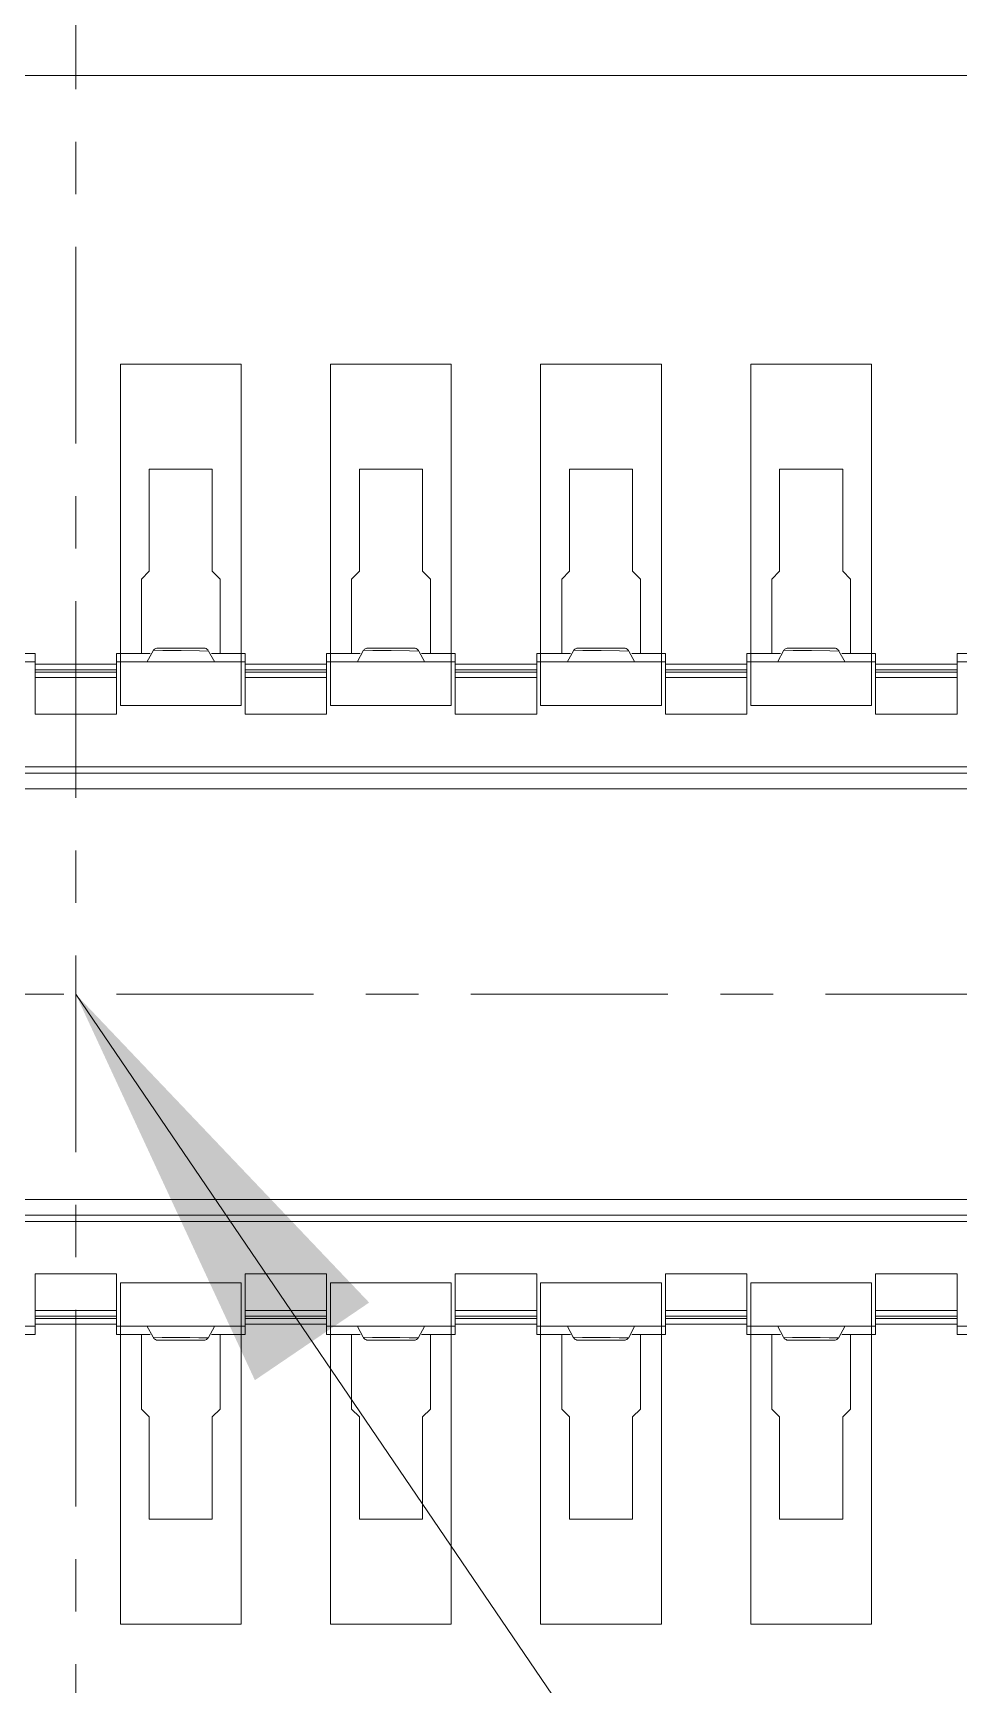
# Model space of a CAD drawing. Header units: millimetres. Extents: x 1292 to 2149, y -137 to 277.
# Drawn here: x 1352.914 to 1354.676, y 196.816 to 199.962 of the extents above; entities that cross this region are included whole.
import ezdxf

# ---------------------------------------------------------------- set-up
doc = ezdxf.new("R2010")
doc.units = ezdxf.units.MM
doc.header["$LTSCALE"] = 0.5
doc.linetypes.add('CENTER', pattern=[50.8, 31.75, -6.35, 6.35, -6.35])
doc.linetypes.add('CENTER2', pattern=[1.125, 0.75, -0.125, 0.125, -0.125])
doc.layers.add('DIM', color=3, linetype='Continuous', lineweight=5)
doc.layers.add('FPC', color=50, linetype='Continuous', lineweight=5)
doc.styles.add('RD', font='ROMAND.shx', dxfattribs={"width": 0.8})
doc.dimstyles.new('DIM', dxfattribs={"dimtxt": 0.8, "dimasz": 0.8, "dimexe": 0, "dimexo": 0.5, "dimgap": 0.11, "dimtad": 0, "dimzin": 1, "dimdsep": 46, "dimtxsty": 'RD', "dimcen": 0, "dimclrd": 256, "dimclre": 256, "dimclrt": 256, "dimadec": 0, "dimazin": 0, "dimtm": 1e-09, "dimtfac": 1, "dimtofl": 0, "dimtmove": 0, "dimatfit": 3, "dimfxl": 1, "dimlwe": -1, "dimarcsym": 0})

# ---------------------------------------------------------------- blocks, each defined once
blk = doc.blocks.new('OK-14GM024-04-A')
at = {"layer": 'FPC', "color": 1, "linetype": 'CENTER2', "lineweight": 5}
for p, q in [((1196.7742, 173.0211), (1196.7742, 159.9665)), ((1193.3254, 166.4938), (1200.2229, 166.4938))]:
    blk.add_line(p, q, dxfattribs=at)
at = {"layer": 'FPC', "color": 7, "linetype": 'Continuous', "lineweight": 5}
for p, q in [((1196.3412, 163.8438), (1196.3412, 169.1438)), ((1196.3532, 169.1438), (1196.3532, 163.8438)), ((1197.1952, 163.8438), (1197.1952, 169.1437)), ((1197.2072, 169.1437), (1197.2072, 163.8438)), ((1196.3832, 163.8738), (1196.3832, 169.1138)), ((1197.1652, 169.1138), (1197.1652, 163.8738)), ((1196.1413, 168.4163), (1196.1413, 168.1713)), ((1197.407, 168.1713), (1197.407, 168.4163)), ((1196.1255, 168.2354), (1196.1255, 168.1713)), ((1197.4229, 168.1713), (1197.4229, 168.2354)), ((1196.2412, 168.1713), (1196.1255, 168.1713)), ((1196.1454, 168.1713), (1196.1454, 168.0163)), ((1196.1564, 168.0163), (1196.1564, 168.1713)), ((1196.1606, 168.0163), (1196.1606, 168.1713)), ((1196.1713, 168.1713), (1196.1713, 168.0163)), ((1196.2412, 168.1713), (1196.2412, 168.0163)), ((1197.3072, 168.0163), (1197.3072, 168.1713)), ((1197.4229, 168.1713), (1197.3072, 168.1713)), ((1197.3771, 168.0163), (1197.3771, 168.1713)), ((1197.3878, 168.1713), (1197.3878, 168.0163)), ((1197.3919, 168.1713), (1197.3919, 168.0163)), ((1197.403, 168.0163), (1197.403, 168.1713)), ((1196.1255, 168.0163), (1196.1255, 167.9521)), ((1196.1255, 168.0163), (1196.2412, 168.0163)), ((1196.1413, 168.0163), (1196.1413, 167.7713)), ((1197.3072, 168.0163), (1197.4229, 168.0163)), ((1197.407, 167.7713), (1197.407, 168.0163)), ((1197.4229, 167.9521), (1197.4229, 168.0163)), ((1195.7742, 167.9537), (1195.7742, 167.8337)), ((1195.7742, 167.9537), (1195.9686, 167.9537)), ((1195.9836, 167.9688), (1195.9686, 167.9537)), ((1196.1255, 167.9688), (1195.9836, 167.9688)), ((1196.1206, 167.9466), (1196.142, 167.9582)), ((1196.1413, 167.9582), (1196.142, 167.9582)), ((1197.4063, 167.9582), (1197.407, 167.9582)), ((1197.4063, 167.9582), (1197.4294, 167.9458)), ((1197.5648, 167.9688), (1197.4229, 167.9688)), ((1197.5798, 167.9537), (1197.5648, 167.9688)), ((1197.5798, 167.9537), (1197.7742, 167.9537)), ((1197.7742, 167.8337), (1197.7742, 167.9537)), ((1196.1149, 167.938), (1196.1149, 167.8495)), ((1196.1198, 167.8942), (1196.1201, 167.9291)), ((1196.1201, 167.9291), (1196.1206, 167.9466)), ((1197.4288, 167.9282), (1197.4286, 167.9108)), ((1197.4293, 167.9457), (1197.4288, 167.9282)), ((1197.4335, 167.8495), (1197.4335, 167.938)), ((1196.1198, 167.8767), (1196.1198, 167.8942)), ((1197.4286, 167.8933), (1197.4283, 167.8584)), ((1197.4286, 167.9108), (1197.4286, 167.8933)), ((1196.1191, 167.8418), (1196.1196, 167.8593)), ((1196.1196, 167.8593), (1196.1198, 167.8767)), ((1197.4283, 167.8584), (1197.4278, 167.8409)), ((1195.9686, 167.8337), (1195.7742, 167.8337)), ((1195.9686, 167.8337), (1195.9836, 167.8188)), ((1196.142, 167.8293), (1196.119, 167.8417)), ((1196.1255, 167.8354), (1196.1255, 167.7713)), ((1196.142, 167.8293), (1196.1413, 167.8293)), ((1197.4278, 167.8409), (1197.4063, 167.8293)), ((1197.407, 167.8293), (1197.4063, 167.8293)), ((1197.4229, 167.7713), (1197.4229, 167.8354)), ((1197.5648, 167.8188), (1197.5798, 167.8337)), ((1197.7742, 167.8337), (1197.5798, 167.8337)), ((1195.9836, 167.8188), (1196.1255, 167.8188)), ((1197.4229, 167.8188), (1197.5648, 167.8188)), ((1196.2412, 167.7713), (1196.1255, 167.7713)), ((1196.1454, 167.7713), (1196.1454, 167.6163)), ((1196.1564, 167.6163), (1196.1564, 167.7713)), ((1196.1606, 167.6163), (1196.1606, 167.7713)), ((1196.1713, 167.7713), (1196.1713, 167.6163)), ((1196.2412, 167.7713), (1196.2412, 167.6163)), ((1197.3072, 167.6163), (1197.3072, 167.7713)), ((1197.4229, 167.7713), (1197.3072, 167.7713)), ((1197.3771, 167.6163), (1197.3771, 167.7713)), ((1197.3878, 167.7713), (1197.3878, 167.6163)), ((1197.3919, 167.7713), (1197.3919, 167.6163)), ((1197.403, 167.6163), (1197.403, 167.7713)), ((1196.1255, 167.6163), (1196.1255, 167.5521)), ((1196.1255, 167.6163), (1196.2412, 167.6163)), ((1196.1413, 167.6163), (1196.1413, 167.3713)), ((1197.3072, 167.6163), (1197.4229, 167.6163)), ((1197.407, 167.3713), (1197.407, 167.6163)), ((1197.4229, 167.5521), (1197.4229, 167.6163)), ((1195.7742, 167.5537), (1195.7742, 167.4337)), ((1195.7742, 167.5537), (1195.9686, 167.5537)), ((1195.9836, 167.5688), (1195.9686, 167.5537)), ((1196.1255, 167.5688), (1195.9836, 167.5688)), ((1196.1201, 167.5291), (1196.1206, 167.5466)), ((1196.1206, 167.5466), (1196.142, 167.5582)), ((1196.1413, 167.5582), (1196.142, 167.5582)), ((1197.4063, 167.5582), (1197.407, 167.5582)), ((1197.4063, 167.5582), (1197.4294, 167.5458)), ((1197.5648, 167.5688), (1197.4229, 167.5688)), ((1197.4293, 167.5457), (1197.4288, 167.5282)), ((1197.5798, 167.5537), (1197.5648, 167.5688)), ((1197.5798, 167.5537), (1197.7742, 167.5537)), ((1197.7742, 167.4337), (1197.7742, 167.5537)), ((1196.1149, 167.538), (1196.1149, 167.4495)), ((1196.1198, 167.4942), (1196.1201, 167.5291)), ((1197.4288, 167.5282), (1197.4286, 167.5108)), ((1197.4286, 167.5108), (1197.4286, 167.4933)), ((1197.4335, 167.4495), (1197.4335, 167.538)), ((1196.1198, 167.4767), (1196.1198, 167.4942)), ((1197.4286, 167.4933), (1197.4283, 167.4584)), ((1196.1191, 167.4418), (1196.1196, 167.4593)), ((1196.1196, 167.4593), (1196.1198, 167.4767)), ((1197.4283, 167.4584), (1197.4278, 167.4409)), ((1195.9686, 167.4337), (1195.7742, 167.4337)), ((1195.9686, 167.4337), (1195.9836, 167.4188)), ((1195.9836, 167.4188), (1196.1255, 167.4188)), ((1196.142, 167.4293), (1196.119, 167.4417)), ((1196.1255, 167.4354), (1196.1255, 167.3713)), ((1196.142, 167.4293), (1196.1413, 167.4293)), ((1197.4278, 167.4409), (1197.4063, 167.4293)), ((1197.407, 167.4293), (1197.4063, 167.4293)), ((1197.4229, 167.3713), (1197.4229, 167.4354)), ((1197.4229, 167.4188), (1197.5648, 167.4188)), ((1197.5648, 167.4188), (1197.5798, 167.4337)), ((1197.7742, 167.4337), (1197.5798, 167.4337)), ((1196.2412, 167.3713), (1196.1255, 167.3713)), ((1196.1454, 167.3713), (1196.1454, 167.2163)), ((1196.1564, 167.2163), (1196.1564, 167.3713)), ((1196.1606, 167.2163), (1196.1606, 167.3713)), ((1196.1713, 167.3713), (1196.1713, 167.2163)), ((1196.2412, 167.3713), (1196.2412, 167.2163)), ((1197.3072, 167.2163), (1197.3072, 167.3713)), ((1197.4229, 167.3713), (1197.3072, 167.3713)), ((1197.3771, 167.2163), (1197.3771, 167.3713)), ((1197.3878, 167.3713), (1197.3878, 167.2163)), ((1197.3919, 167.3713), (1197.3919, 167.2163)), ((1197.403, 167.2163), (1197.403, 167.3713)), ((1196.1255, 167.2163), (1196.1255, 167.1521)), ((1196.1255, 167.2163), (1196.2412, 167.2163)), ((1196.1413, 167.2163), (1196.1413, 166.9713)), ((1197.3072, 167.2163), (1197.4229, 167.2163)), ((1197.407, 166.9713), (1197.407, 167.2163)), ((1197.4229, 167.1521), (1197.4229, 167.2163)), ((1195.9836, 167.1688), (1195.9686, 167.1537)), ((1196.1255, 167.1688), (1195.9836, 167.1688)), ((1197.5648, 167.1688), (1197.4229, 167.1688)), ((1197.5798, 167.1537), (1197.5648, 167.1688)), ((1195.7742, 167.1537), (1195.7742, 167.0337)), ((1195.7742, 167.1537), (1195.9686, 167.1537)), ((1196.1149, 167.138), (1196.1149, 167.0495)), ((1196.1201, 167.1291), (1196.1206, 167.1466)), ((1196.1206, 167.1466), (1196.142, 167.1582)), ((1196.1413, 167.1582), (1196.142, 167.1582)), ((1197.4063, 167.1582), (1197.407, 167.1582)), ((1197.4063, 167.1582), (1197.4294, 167.1458)), ((1197.4293, 167.1457), (1197.4288, 167.1282)), ((1197.4335, 167.0495), (1197.4335, 167.138)), ((1197.5798, 167.1537), (1197.7742, 167.1537)), ((1197.7742, 167.0337), (1197.7742, 167.1537)), ((1196.1198, 167.0942), (1196.1201, 167.1291)), ((1197.4288, 167.1282), (1197.4286, 167.1108)), ((1197.4286, 167.1108), (1197.4286, 167.0933)), ((1196.1196, 167.0593), (1196.1198, 167.0767)), ((1196.1198, 167.0767), (1196.1198, 167.0942)), ((1197.4286, 167.0933), (1197.4283, 167.0584)), ((1196.142, 167.0293), (1196.119, 167.0417)), ((1196.1191, 167.0418), (1196.1196, 167.0593)), ((1197.4278, 167.0409), (1197.4063, 167.0293)), ((1197.4283, 167.0584), (1197.4278, 167.0409)), ((1195.9686, 167.0337), (1195.7742, 167.0337)), ((1195.9686, 167.0337), (1195.9836, 167.0188)), ((1195.9836, 167.0188), (1196.1255, 167.0188)), ((1196.1255, 167.0354), (1196.1255, 166.9713)), ((1196.142, 167.0293), (1196.1413, 167.0293)), ((1197.407, 167.0293), (1197.4063, 167.0293)), ((1197.4229, 166.9713), (1197.4229, 167.0354)), ((1197.4229, 167.0188), (1197.5648, 167.0188)), ((1197.5648, 167.0188), (1197.5798, 167.0337)), ((1197.7742, 167.0337), (1197.5798, 167.0337)), ((1196.2412, 166.9713), (1196.1255, 166.9713)), ((1196.1454, 166.9713), (1196.1454, 166.8163)), ((1196.1564, 166.8163), (1196.1564, 166.9713)), ((1196.1606, 166.8163), (1196.1606, 166.9713)), ((1196.1713, 166.9713), (1196.1713, 166.8163)), ((1196.2412, 166.9713), (1196.2412, 166.8163)), ((1197.3072, 166.8163), (1197.3072, 166.9713)), ((1197.4229, 166.9713), (1197.3072, 166.9713)), ((1197.3771, 166.8163), (1197.3771, 166.9713)), ((1197.3878, 166.9713), (1197.3878, 166.8163)), ((1197.3919, 166.9713), (1197.3919, 166.8163)), ((1197.403, 166.8163), (1197.403, 166.9713)), ((1196.1255, 166.8163), (1196.1255, 166.7521)), ((1196.1255, 166.8163), (1196.2412, 166.8163)), ((1196.1413, 166.8163), (1196.1413, 166.5713)), ((1197.3072, 166.8163), (1197.4229, 166.8163)), ((1197.407, 166.5713), (1197.407, 166.8163)), ((1197.4229, 166.7521), (1197.4229, 166.8163)), ((1195.9836, 166.7688), (1195.9686, 166.7537)), ((1196.1255, 166.7688), (1195.9836, 166.7688)), ((1196.1206, 166.7466), (1196.142, 166.7582)), ((1196.1413, 166.7582), (1196.142, 166.7582)), ((1197.4063, 166.7582), (1197.407, 166.7582)), ((1197.4063, 166.7582), (1197.4294, 166.7458)), ((1197.5648, 166.7688), (1197.4229, 166.7688)), ((1197.5798, 166.7537), (1197.5648, 166.7688)), ((1195.7742, 166.7537), (1195.7742, 166.6337)), ((1195.7742, 166.7537), (1195.9686, 166.7537)), ((1196.1149, 166.738), (1196.1149, 166.6495)), ((1196.1198, 166.6942), (1196.1201, 166.7291)), ((1196.1201, 166.7291), (1196.1206, 166.7466)), ((1197.4288, 166.7282), (1197.4286, 166.7108)), ((1197.4293, 166.7457), (1197.4288, 166.7282)), ((1197.4335, 166.6495), (1197.4335, 166.738)), ((1197.5798, 166.7537), (1197.7742, 166.7537)), ((1197.7742, 166.6337), (1197.7742, 166.7537)), ((1196.1198, 166.6767), (1196.1198, 166.6942)), ((1197.4286, 166.6933), (1197.4283, 166.6584)), ((1197.4286, 166.7108), (1197.4286, 166.6933)), ((1196.1196, 166.6593), (1196.1198, 166.6767)), ((1195.9686, 166.6337), (1195.7742, 166.6337)), ((1195.9686, 166.6337), (1195.9836, 166.6188)), ((1196.142, 166.6293), (1196.119, 166.6417)), ((1196.1191, 166.6418), (1196.1196, 166.6593)), ((1196.1255, 166.6354), (1196.1255, 166.5713)), ((1197.4278, 166.6409), (1197.4063, 166.6293)), ((1197.4229, 166.5713), (1197.4229, 166.6354)), ((1197.4283, 166.6584), (1197.4278, 166.6409)), ((1197.5648, 166.6188), (1197.5798, 166.6337)), ((1197.7742, 166.6337), (1197.5798, 166.6337)), ((1195.9836, 166.6188), (1196.1255, 166.6188)), ((1196.142, 166.6293), (1196.1413, 166.6293)), ((1197.407, 166.6293), (1197.4063, 166.6293)), ((1197.4229, 166.6188), (1197.5648, 166.6188)), ((1196.2412, 166.5713), (1196.1255, 166.5713)), ((1196.1454, 166.5713), (1196.1454, 166.4163)), ((1196.1564, 166.4163), (1196.1564, 166.5713)), ((1196.1606, 166.4163), (1196.1606, 166.5713)), ((1196.1713, 166.5713), (1196.1713, 166.4163)), ((1196.2412, 166.5713), (1196.2412, 166.4163)), ((1197.3072, 166.4163), (1197.3072, 166.5713)), ((1197.4229, 166.5713), (1197.3072, 166.5713)), ((1197.3771, 166.4163), (1197.3771, 166.5713)), ((1197.3878, 166.5713), (1197.3878, 166.4163)), ((1197.3919, 166.5713), (1197.3919, 166.4163)), ((1197.403, 166.4163), (1197.403, 166.5713)), ((1196.1255, 166.4163), (1196.1255, 166.3521)), ((1196.1255, 166.4163), (1196.2412, 166.4163)), ((1196.1413, 166.4163), (1196.1413, 166.1713)), ((1197.3072, 166.4163), (1197.4229, 166.4163)), ((1197.407, 166.1713), (1197.407, 166.4163)), ((1197.4229, 166.3521), (1197.4229, 166.4163))]:
    blk.add_line(p, q, dxfattribs=at)
at = {"layer": 'FPC', "linetype": 'Continuous', "lineweight": 5}
for p, q in [((1195.5742, 167.7787), (1195.5742, 168.0087)), ((1195.5742, 168.0087), (1196.2242, 168.0087)), ((1196.2242, 168.0087), (1196.2242, 167.7787)), ((1196.2242, 168.0087), (1196.2242, 167.7787)), ((1197.3242, 167.7787), (1197.3242, 168.0087)), ((1197.3242, 168.0087), (1197.9742, 168.0087)), ((1197.3242, 167.7787), (1197.3242, 168.0087)), ((1197.9742, 168.0087), (1197.9742, 167.7787)), ((1196.2242, 167.7787), (1195.5742, 167.7787)), ((1197.9742, 167.7787), (1197.3242, 167.7787)), ((1195.5742, 167.3787), (1195.5742, 167.6087)), ((1195.5742, 167.6087), (1196.2242, 167.6087)), ((1196.2242, 167.6087), (1196.2242, 167.3787)), ((1196.2242, 167.6087), (1196.2242, 167.3787)), ((1197.3242, 167.3787), (1197.3242, 167.6087)), ((1197.3242, 167.6087), (1197.9742, 167.6087)), ((1197.3242, 167.3787), (1197.3242, 167.6087)), ((1197.9742, 167.6087), (1197.9742, 167.3787)), ((1196.2242, 167.3787), (1195.5742, 167.3787)), ((1197.9742, 167.3787), (1197.3242, 167.3787)), ((1195.5742, 166.9787), (1195.5742, 167.2087)), ((1195.5742, 167.2087), (1196.2242, 167.2087)), ((1196.2242, 167.2087), (1196.2242, 166.9787)), ((1196.2242, 167.2087), (1196.2242, 166.9787)), ((1197.3242, 166.9787), (1197.3242, 167.2087)), ((1197.3242, 167.2087), (1197.9742, 167.2087)), ((1197.3242, 166.9787), (1197.3242, 167.2087)), ((1197.9742, 167.2087), (1197.9742, 166.9787)), ((1196.2242, 166.9787), (1195.5742, 166.9787)), ((1197.9742, 166.9787), (1197.3242, 166.9787)), ((1195.5742, 166.5787), (1195.5742, 166.8087)), ((1195.5742, 166.8087), (1196.2242, 166.8087)), ((1196.2242, 166.8087), (1196.2242, 166.5787)), ((1196.2242, 166.8087), (1196.2242, 166.5787)), ((1197.3242, 166.5787), (1197.3242, 166.8087)), ((1197.3242, 166.8087), (1197.9742, 166.8087)), ((1197.3242, 166.5787), (1197.3242, 166.8087)), ((1197.9742, 166.8087), (1197.9742, 166.5787)), ((1196.2242, 166.5787), (1195.5742, 166.5787)), ((1197.9742, 166.5787), (1197.3242, 166.5787))]:
    blk.add_line(p, q, dxfattribs=at)
at = {"layer": 'FPC', "color": 7, "linetype": 'Continuous', "lineweight": 5}
for points, knots in [([(1196.1207, 167.9467), (1196.1198, 167.9462), (1196.1168, 167.9442), (1196.1151, 167.9405), (1196.1149, 167.938)], [0, 0, 0, 0, 0.281988, 1, 1, 1, 1]), ([(1197.4335, 167.938), (1197.4334, 167.9401), (1197.4321, 167.9431), (1197.4299, 167.9452), (1197.4293, 167.9457)], [0, 0, 0, 0, 0.726651, 1, 1, 1, 1]), ([(1196.1149, 167.8495), (1196.115, 167.8474), (1196.1163, 167.8444), (1196.1184, 167.8423), (1196.1191, 167.8418)], [0, 0, 0, 0, 0.726651, 1, 1, 1, 1]), ([(1197.4277, 167.8408), (1197.4286, 167.8413), (1197.4315, 167.8434), (1197.4333, 167.847), (1197.4335, 167.8495)], [0, 0, 0, 0, 0.281988, 1, 1, 1, 1]), ([(1196.1207, 167.5467), (1196.1198, 167.5462), (1196.1168, 167.5442), (1196.1151, 167.5405), (1196.1149, 167.538)], [0, 0, 0, 0, 0.281988, 1, 1, 1, 1]), ([(1197.4335, 167.538), (1197.4334, 167.5401), (1197.4321, 167.5431), (1197.4299, 167.5452), (1197.4293, 167.5457)], [0, 0, 0, 0, 0.726651, 1, 1, 1, 1]), ([(1196.1149, 167.4495), (1196.115, 167.4474), (1196.1163, 167.4444), (1196.1184, 167.4423), (1196.1191, 167.4418)], [0, 0, 0, 0, 0.726651, 1, 1, 1, 1]), ([(1197.4277, 167.4408), (1197.4286, 167.4413), (1197.4315, 167.4434), (1197.4333, 167.447), (1197.4335, 167.4495)], [0, 0, 0, 0, 0.281988, 1, 1, 1, 1]), ([(1196.1207, 167.1467), (1196.1198, 167.1462), (1196.1168, 167.1442), (1196.1151, 167.1405), (1196.1149, 167.138)], [0, 0, 0, 0, 0.281988, 1, 1, 1, 1]), ([(1197.4335, 167.138), (1197.4334, 167.1401), (1197.4321, 167.1431), (1197.4299, 167.1452), (1197.4293, 167.1457)], [0, 0, 0, 0, 0.726651, 1, 1, 1, 1]), ([(1196.1149, 167.0495), (1196.115, 167.0474), (1196.1163, 167.0444), (1196.1184, 167.0423), (1196.1191, 167.0418)], [0, 0, 0, 0, 0.726651, 1, 1, 1, 1]), ([(1197.4277, 167.0408), (1197.4286, 167.0413), (1197.4315, 167.0434), (1197.4333, 167.047), (1197.4335, 167.0495)], [0, 0, 0, 0, 0.281988, 1, 1, 1, 1]), ([(1196.1207, 166.7467), (1196.1198, 166.7462), (1196.1168, 166.7442), (1196.1151, 166.7405), (1196.1149, 166.738)], [0, 0, 0, 0, 0.281988, 1, 1, 1, 1]), ([(1197.4335, 166.738), (1197.4334, 166.7401), (1197.4321, 166.7431), (1197.4299, 166.7452), (1197.4293, 166.7457)], [0, 0, 0, 0, 0.726651, 1, 1, 1, 1]), ([(1196.1149, 166.6495), (1196.115, 166.6474), (1196.1163, 166.6444), (1196.1184, 166.6423), (1196.1191, 166.6418)], [0, 0, 0, 0, 0.726651, 1, 1, 1, 1]), ([(1197.4277, 166.6408), (1197.4286, 166.6413), (1197.4315, 166.6434), (1197.4333, 166.647), (1197.4335, 166.6495)], [0, 0, 0, 0, 0.281988, 1, 1, 1, 1])]:
    blk.add_open_spline(points, degree=3, knots=knots, dxfattribs=at)

msp = doc.modelspace()

# ---------------------------------------------------------------- hatches: boundary and pattern name
at = {"layer": 'FPC', "lineweight": 5, "ltscale": 0.5}
h = msp.add_hatch(dxfattribs=at)
h.set_pattern_fill('HONEY', color=5, scale=0.3)
h.set_pattern_definition([(0, (-569.5499, 346.8656), (1.42875, 0.8248892), [0.9525, -1.905]), (120, (-569.5499, 346.8656), (-1.42875, 0.8248892), [0.9525, -1.905]), (60, (-569.5499, 346.8656), (3e-09, 1.6497784), [-1.905, 0.9525])])
h.paths.add_polyline_path([(1345.9864, 200.2873, -0.414214), (1347.9864, 202.2873), (1354.5034, 202.2873, 0.414214), (1355.5034, 203.2873), (1355.5034, 207.6338, 0.414214), (1354.5034, 208.6338), (1353.8957, 208.6338), (1343.9695, 208.6324), (1342.4864, 208.6338, 0.414214), (1341.4864, 207.6338), (1341.4864, 203.8873, -0.414214), (1339.4864, 201.8873), (1338.7864, 201.8873), (1338.7864, 195.4873), (1339.4864, 195.4873, -0.414214), (1341.4864, 193.4873), (1341.4864, 184.2873, 0.414214), (1345.4864, 180.2873), (1351.2449, 180.2873, 0.414214), (1355.2449, 184.2873), (1355.2449, 195.8816), (1350.7449, 195.8816), (1350.7449, 185.7873, -0.414214), (1348.7449, 183.7873), (1347.9864, 183.7873, -0.414214), (1345.9864, 185.7873)])
h.paths.add_polyline_path([(1348.3449, 205.4586), (1348.3449, 207.6586), (1350.6449, 207.6586), (1350.6449, 205.4586)], flags=16)

# ---------------------------------------------------------------- linework, layer by layer
at = {"layer": 'FPC', "color": 2, "lineweight": 5}
msp.add_lwpolyline([(1348.7449, 183.7873, 0.414214), (1350.7449, 185.7873), (1350.7449, 195.8816, 0.414214), (1350.2449, 196.3816), (1349.6449, 196.3816, -0.414214), (1349.3449, 196.6816), (1349.3449, 199.5816, -0.414214), (1349.6449, 199.8816), (1356.3449, 199.8816, -0.414214), (1356.6449, 199.5816), (1356.6449, 196.6816, -0.414214), (1356.3449, 196.3816), (1355.7449, 196.3816, 0.414214), (1355.2449, 195.8816), (1355.2449, 184.2873, -0.414214), (1351.2449, 180.2873), (1345.4864, 180.2873, -0.414214)], format="xyb", dxfattribs=at)

# ---------------------------------------------------------------- block references
at = {"layer": 'FPC', "color": 1, "linetype": 'CENTER', "lineweight": 5, "rotation": 269.9999999999999}
msp.add_blockref('OK-14GM024-04-A', (1186.5012, 1394.9058), dxfattribs=at)

# ---------------------------------------------------------------- leaders
at = {"layer": 'DIM', "color": 3, "lineweight": 5}
msp.add_leader([(1352.9949, 198.1316), (1359.8252, 188.0859), (1380.3135, 188.0859)], dimstyle='DIM', override={"dimclrd": 3, "dimlwd": 5, "dimlwe": 5}, dxfattribs=at)

doc.saveas('drawing.dxf')
